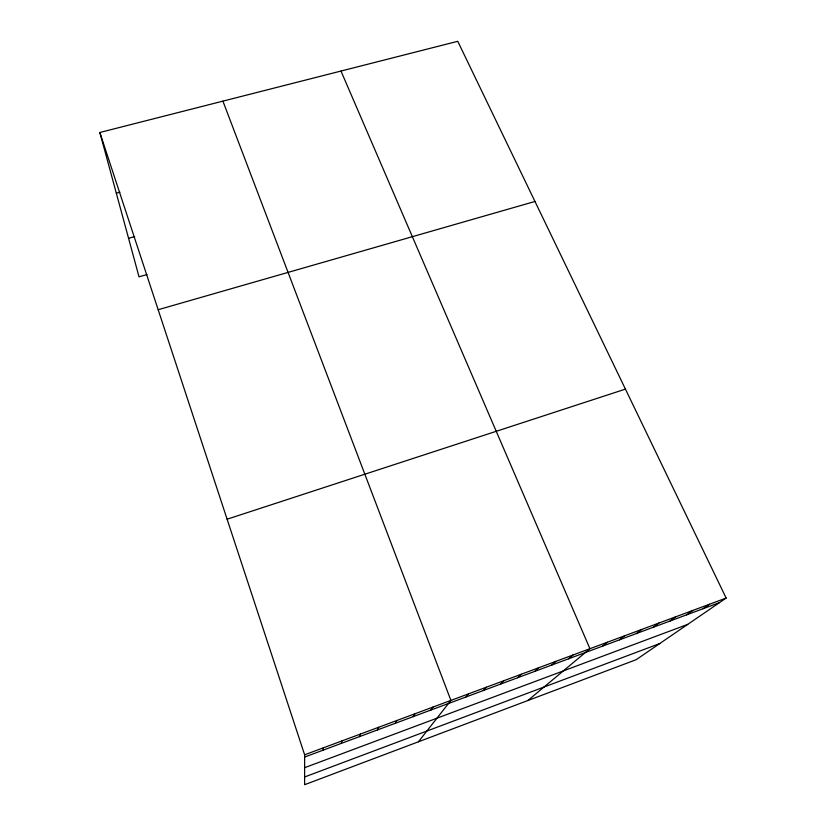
<?xml version="1.0" encoding="UTF-8"?>
<svg xmlns="http://www.w3.org/2000/svg" width="826" height="826" viewBox="0 0 826 826"><rect width="100%" height="100%" fill="white"/><g stroke="black" fill="none" stroke-linecap="round" stroke-linejoin="round"><path stroke-width="1.24" d="M99.853 132.49L304.629 754.799L304.618 784.7L636.206 659.675L726.147 598.055L457.759 41.3L99.853 132.49L139.016 276.813L147.028 274.562M323.007 750.204L323.327 747.85M341.272 743.4L341.902 740.943M359.424 736.647L360.363 734.077M377.461 729.936L378.7 727.252M395.375 723.266L396.924 720.478M413.186 716.638L415.034 713.747M430.883 710.05L433.02 707.056M418.431 741.789L450.903 700.407L222.906 101.133M465.947 696.989L468.662 693.799M483.324 690.526L486.318 687.242M500.577 684.104L503.86 680.717M517.737 677.712L521.289 674.233M534.783 671.373L538.604 667.79M551.737 665.064L555.826 661.389M568.577 658.797L572.924 655.028M527.835 700.541L589.929 648.709L340.983 71.046M602.453 646.18L607.337 642.236M619.49 639.84L624.632 635.803M636.412 633.542L641.823 629.412M653.242 627.275L658.9 623.062M669.958 621.059L675.875 616.754M686.571 614.874L692.735 610.476M703.081 608.721L709.493 604.25M304.618 767.695L687.738 624.373M304.618 776.977L659.737 643.557M304.629 757.05L719.498 602.608M304.629 754.799L726.147 598.055M227.098 519.203L625.427 389.118M158.169 309.719L534.969 201.461M128.567 238.291L134.659 236.618M116.311 193.15L119.904 192.19"/></g></svg>
